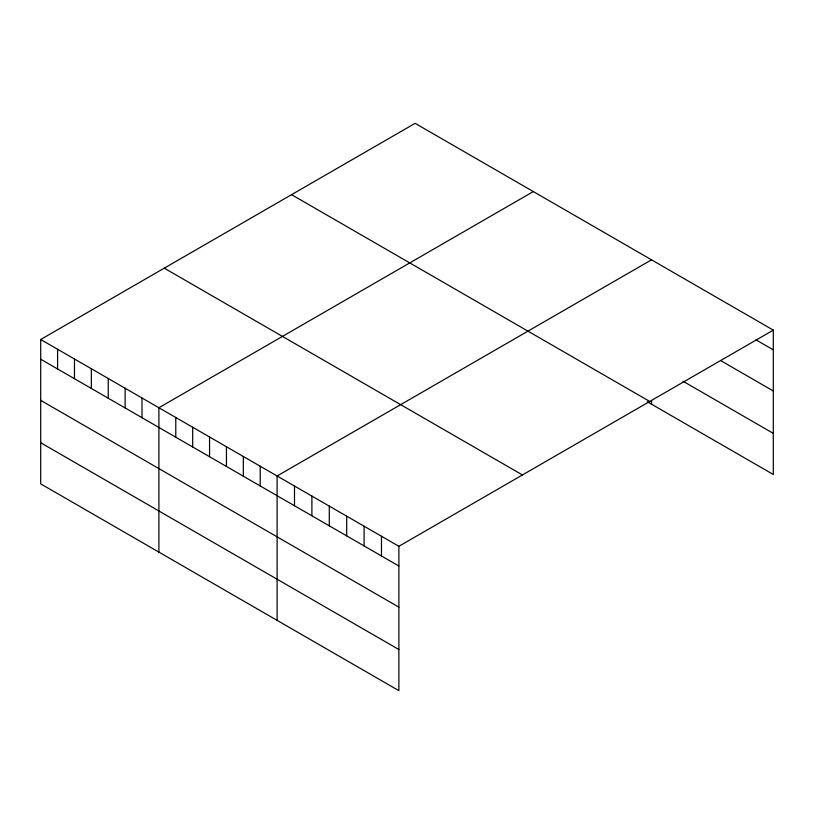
<?xml version="1.0" encoding="UTF-8"?>
<svg xmlns="http://www.w3.org/2000/svg" width="814" height="814" viewBox="0 0 814 814"><rect width="100%" height="100%" fill="white"/><g stroke="black" fill="none" stroke-linecap="round" stroke-linejoin="round"><path stroke-width="1.22" d="M773.3 330.128L398.88 546.296L398.88 690.669L40.7 483.872L40.7 339.499L415.12 123.331L773.3 330.128L773.3 474.501L647.293 401.75M533.312 191.575L158.903 407.743L158.903 552.116M651.515 259.819L277.096 475.987L277.096 620.36M755.901 339.804L773.3 349.847M721.112 360.846L773.3 390.985M683.048 381.257L773.3 433.363M291.554 194.668L649.745 401.465M164.255 268.162L522.446 474.959M40.7 339.499L398.88 546.296M40.7 359.218L398.88 566.015M40.7 400.356L398.88 607.152M40.7 442.735L398.88 649.531M651.515 400.559L651.515 404.192M381.481 536.253L381.481 555.972M364.092 526.2L364.092 545.929M346.693 516.157L346.693 535.887M329.294 506.115L329.294 525.834M311.894 496.072L311.894 515.791M294.495 486.029L294.495 505.748M260.215 466.239L260.215 485.958M243.325 456.481L243.325 476.21M226.445 446.733L226.445 466.463M209.554 436.986L209.554 456.705M192.674 427.238L192.674 446.957M175.783 417.49L175.783 437.21M142.012 397.995L142.012 417.714M125.132 388.247L125.132 407.967M108.242 378.49L108.242 398.219M91.361 368.742L91.361 388.471M74.471 358.994L74.471 378.714M57.591 349.247L57.591 368.966"/></g></svg>
